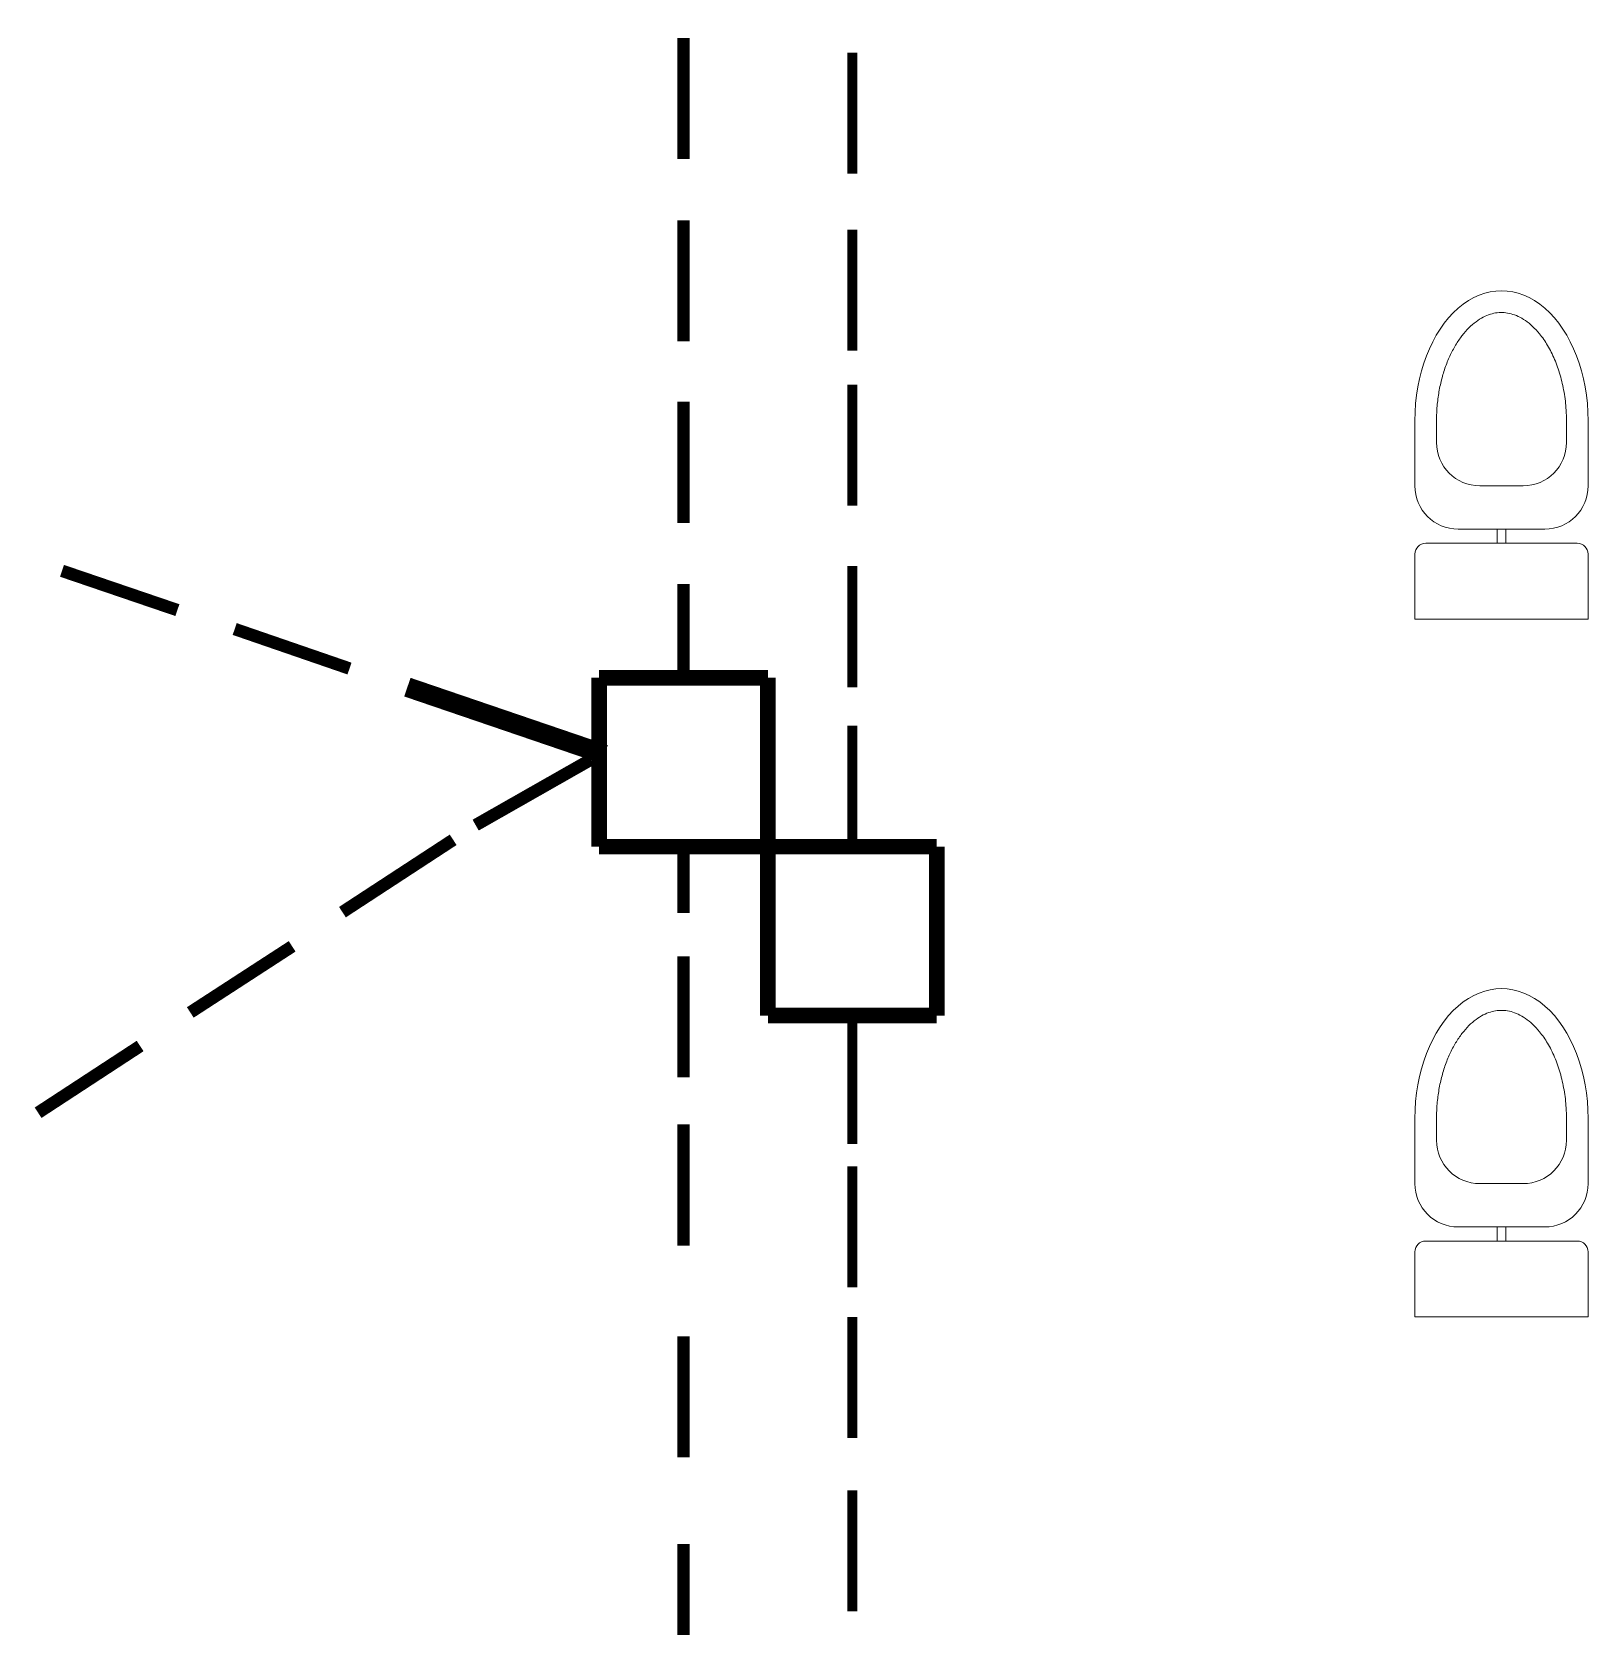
# Model space of a CAD drawing. Header units: millimetres. Extents: x -7698 to 47223, y 0 to 22596.
# Drawn here: x 15856 to 19448, y 5523 to 9203 of the extents above; entities that cross this region are included whole.
import ezdxf

# ---------------------------------------------------------------- set-up
doc = ezdxf.new("R2010")
doc.units = ezdxf.units.MM
for name, color, linetype, lineweight in [('Fixtures', 7, 'Continuous', 5), ('SWP', 10, 'Continuous', 20), ('WWP', 150, 'Continuous', 20)]:
    doc.layers.add(name, color=color, linetype=linetype, lineweight=lineweight)

# ---------------------------------------------------------------- blocks, each defined once
blk = doc.blocks.new('wc')
for p, q in [((0, 457.6), (0, 307.6)), ((50, 457.6), (50, 407.6)), ((350, 407.6), (350, 457.6)), ((400, 307.6), (400, 457.6)), ((150, 307.6), (250, 307.6)), ((100, 207.6), (300, 207.6)), ((190, 207.6), (190, 175)), ((210, 207.6), (210, 175)), ((0, 150), (0, 0)), ((25, 175), (375, 175)), ((400, 0), (400, 150)), ((0, 0), (400, 0))]:
    blk.add_line(p, q)
for centre, radius, start, end in [((150, 407.6), 100, 180, 270), ((250, 407.6), 100, 270, 0), ((100, 307.6), 100, 180, 270), ((300, 307.6), 100, 270, 0), ((300, 307.6), 100, 270, 0), ((25, 150), 25, 90, 180), ((375, 150), 25, 360, 90)]:
    blk.add_arc(centre, radius, start, end)
blk.add_ellipse((200, 457.6), major_axis=(0, 300), ratio=0.666667, start_param=4.712389, end_param=7.853982)
blk.add_open_spline([(350, 457.6), (350, 465.8), (349.7, 474.1), (348.4, 496.3), (346.8, 510.2), (342.1, 537.3), (339.1, 550.5), (331.7, 575.9), (327.4, 588), (317.7, 610.9), (312.3, 621.6), (300.6, 641.3), (294.4, 650.2), (282.6, 664.6), (277.2, 670.4), (266.3, 680.6), (260.8, 685.1), (249.7, 692.8), (244.1, 696), (233.1, 701.1), (227.7, 703.1), (216.9, 706), (211.6, 706.9), (201, 707.7), (195.7, 707.6), (185.1, 706.4), (179.7, 705.3), (168.9, 701.9), (163.4, 699.7), (152.4, 694), (146.8, 690.5), (135.7, 682.3), (130.2, 677.6), (119.3, 666.8), (114, 660.7), (103.7, 647.4), (98.8, 640.1), (89.4, 624.4), (84.9, 616), (76.7, 598.2), (73, 588.8), (66.2, 569.3), (63.3, 559.1), (58.2, 538.2), (56.1, 527.4), (52.7, 505.5), (51.5, 494.4), (50.3, 474.6), (50, 466.1), (50, 457.6)], degree=3, knots=[4.712389, 4.712389, 4.712389, 4.712389, 4.805294, 4.805294, 4.96378, 4.96378, 5.122267, 5.122267, 5.280753, 5.280753, 5.439239, 5.439239, 5.597725, 5.597725, 5.724795, 5.724795, 5.851866, 5.851866, 5.978936, 5.978936, 6.106006, 6.106006, 6.233076, 6.233076, 6.360146, 6.360146, 6.487216, 6.487216, 6.614287, 6.614287, 6.741357, 6.741357, 6.868427, 6.868427, 6.995497, 6.995497, 7.122567, 7.122567, 7.249638, 7.249638, 7.376708, 7.376708, 7.503778, 7.503778, 7.630848, 7.630848, 7.757918, 7.757918, 7.853982, 7.853982, 7.853982, 7.853982])

msp = doc.modelspace()

# ---------------------------------------------------------------- linework, layer by layer
at = {"layer": 'SWP'}
for points, const_width in [([(17359.6, 8908.8), (17359.6, 9188.2)], 28.8), ([(17359.6, 8488.2), (17359.6, 8767.7)], 28.8), ([(17359.6, 8069.2), (17359.6, 8348.6)], 28.8), ([(16191.4, 7867.8), (15925.1, 7958.5)], 28.8), ([(17359.6, 7720.6), (17359.6, 7928.1)], 28.8), ([(16588.7, 7732.9), (16323.7, 7824.2)], 28.8), ([(17164.7, 7321.8), (17164.7, 7711.7)], 36), ([(17164.7, 7711.7), (17554.5, 7711.7)], 36), ([(17554.5, 7711.7), (17554.5, 7321.8)], 36), ([(17177.5, 7534.7), (16722.3, 7690)], 45.4), ([(17145.3, 7522.5), (16879.9, 7371.5)], 28.8), ([(16828, 7337.6), (16572.4, 7170.6)], 28.8), ([(17554.5, 7321.8), (17164.7, 7321.8)], 36), ([(17359.6, 7168.7), (17359.6, 7321.8)], 28.8), ([(17554.5, 6932), (17554.5, 7321.8)], 36), ([(17554.5, 7321.8), (17944.3, 7321.8)], 36), ([(17944.3, 7321.8), (17944.3, 6932)], 36), ([(16456.3, 7091.7), (16221.2, 6939.1)], 28.8), ([(17359.6, 6789.3), (17359.6, 7068.7)], 28.8), ([(17944.3, 6932), (17554.5, 6932)], 36), ([(16105.4, 6861.6), (15869.9, 6707.6)], 28.8), ([(17359.6, 6401.1), (17359.6, 6680.5)], 28.8), ([(17359.6, 5912), (17359.6, 6191.4)], 28.8), ([(17359.6, 5432.6), (17359.6, 5711.9)], 28.8)]:
    msp.add_lwpolyline(points, dxfattribs=dict(at, const_width=const_width))
at = {"layer": 'WWP', "const_width": 23.7}
for points in [[(17749.4, 9154.7), (17749.4, 8875.3)], [(17749.4, 8746.2), (17749.4, 8466.7)], [(17749.4, 8388.2), (17749.4, 8108.7)], [(17749.4, 7969.4), (17749.4, 7689.9)], [(17749.4, 7601.3), (17749.4, 7321.8)], [(17749.4, 6915), (17749.4, 6635.6)], [(17749.4, 6584.2), (17749.4, 6304.7)], [(17749.4, 6235.9), (17749.4, 5956.4)], [(17749.4, 5836.3), (17749.4, 5556.9)]]:
    msp.add_lwpolyline(points, dxfattribs=at)

# ---------------------------------------------------------------- block references
at = {"layer": 'Fixtures'}
for p in [(19047.8, 7847.2), (19047.8, 6236.4)]:
    msp.add_blockref('wc', p, dxfattribs=at)

doc.saveas('drawing.dxf')
